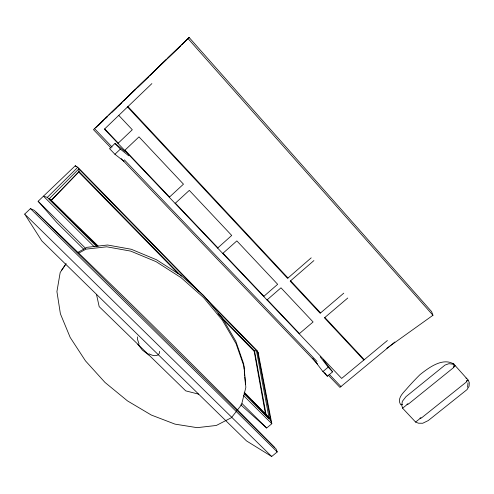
<?xml version="1.0" encoding="UTF-8"?>
<svg xmlns="http://www.w3.org/2000/svg" width="494" height="494" viewBox="0 0 494 494"><rect width="100%" height="100%" fill="white"/><g stroke="black" fill="none" stroke-linecap="round" stroke-linejoin="round"><path stroke-width="0.74" d="M467.966 382.856L467.59 387.284M466.799 380.436L466.75 381.708L421.394 418.01L419.937 418.134M402.647 404.679L400.653 404.728C396.781 398.288 403.067 393.082 406.895 388.605C411.07 383.795 415.442 379.151 419.974 374.68C428.73 367.721 442.871 357.014 454.079 364.226L453.881 367.357L408.396 404.067L406.957 404.222M137.647 336.883L137.369 338.927L139.061 344.102M159.581 351.345L159.29 353.358L158.265 354.816C155.32 356.724 151.677 355.192 148.867 353.778M61.441 270.446L66.14 263.549M65.764 264.296L60.194 272.46L56.921 291.577L60.398 313.795L70.191 337.451L85.462 360.861L105.018 382.461L127.471 400.887L151.306 415.04L175.012 424.13L197.131 427.662L216.329 425.464L231.445 417.683L241.517 404.747L245.851 387.401L244.061 366.647L236.113 343.762L222.362 320.217L203.59 297.616L180.983 277.591L156.085 261.666L130.7 251.113L106.729 246.809L86.005 249.137L78.744 253.156M51.061 200.533L79.046 171.616L78.805 168.899L48.98 199.026L97.404 246.154M51.012 200.626L79.046 171.616L181.329 276.121M94.255 246.802L43.447 196.174L47.325 197.378L77.793 167.262L257.386 350.987L258.189 352.778L271.817 423.735L266.674 428.014L240.751 404.833M95.521 127.94L107.692 116.152M108.803 115.083L189.159 37.507L431.595 311.621L432.966 315.271L386.814 348.289M98.8 124.988L103.234 120.697M105.45 118.548L107.667 116.405M111.545 112.644L117.09 107.278M118.202 106.204L121.524 102.987M124.297 100.301L135.387 89.568M137.604 87.419L148.688 76.687M150.355 75.076L166.984 58.977M168.096 57.903L180.291 46.096M182.508 43.947L189.159 37.507L181.409 44.973M166.466 59.36L93.471 129.644L111.039 148.015M167.571 58.292L180.304 46.035M151.886 83.597L104.444 129.138L341.669 378.423L387.376 340.533M24.7 214.106L30.443 208.61L34.234 210.314L276.047 448.935L277.239 451.93L271.694 456.493L246.506 440.914L41.823 240.899L24.7 214.106L271.694 456.493M83.597 249.093L56.773 222.516L38.124 201.268L75.279 165.743L77.793 167.262M125.507 151.893L114.985 143.451L109.538 148.638L114.929 154.27L123.945 161.334M117.986 143.371L132.293 129.749L118.776 115.38M114.929 154.27L120.369 149.102L128.718 155.783M124.698 150.417L138.987 136.869L183.472 184.163L169.269 197.26M175.123 203.411L189.313 190.369L231.717 235.453L217.626 248.068M222.751 253.465L236.836 240.899L277.665 284.309L263.685 296.474M311.201 257.843L287.582 278.369L127.526 106.982M267.001 299.957L280.975 287.823L313.085 321.971L299.197 333.79M313.918 260.573L290.194 281.16L320.174 313.264L343.762 293.17M265.482 414.213L254.163 351.246L256.423 350.549L269.211 418.714L244.289 393.107M347.764 298.024L324.441 317.84L363.85 360.033M322.915 371.574L328.17 367.178L332.623 371.846L327.368 376.224L322.915 371.574L312.659 358.113M394.867 341.99L339.946 387.395L328.238 375.144M402.598 408.192L401.764 405.352L402.314 401.387L405.988 396.657L445.001 365.072L448.898 363.701L452.782 364.134L455.252 365.69L468.102 380.04L469.3 382.572L469.102 386.215L467.052 389.587L428.236 420.573L422.734 423.253L418.48 423.21L415.602 422.067L402.598 408.192L407.982 403.845M453.461 367.141L455.252 365.69M415.602 422.067L420.968 417.77M466.311 381.473L468.102 380.04M77.181 252.761L87.03 247.315L107.569 245.012L131.318 249.279L156.475 259.745L181.15 275.547L203.553 295.412L222.164 317.84L235.799 341.206L243.684 363.917L244.141 369.259M198.662 394.163L185.744 390.865L99.177 306.632L96.472 294.307M452.708 363.615L454.079 364.226M148.922 355.032L142.439 350.147L137.82 344.232M465.941 378.083L466.873 378.521M266.785 415.825L269.026 417.739L244.172 392.187M36.037 212.099C116.769 289.342 196.445 367.69 274.615 447.521M98.238 246.123L49.412 198.588L65.257 214.396M30.443 208.61L277.239 451.93M38.124 201.268L85.604 248.377M242.017 403.555L266.674 428.014M243.412 395.422L271.817 423.735L270.545 420.042L257.386 350.987M69.629 218.756L70.722 219.849M80.009 229.117L81.102 230.204M251.545 400.294L269.026 417.739M59.749 209.345L60.842 210.438M47.325 197.378L96.404 246.339M244.135 393.699L270.545 420.042M78.805 168.899L198.829 291.651M207.98 301.007L256.423 350.549M75.279 165.743L76.36 166.842M257.115 351.679L258.189 352.778M217.94 313.523L254.546 350.919L266.223 415.343M78.657 171.992L178.254 273.719M221.862 318.26L254.163 351.246M94.515 128.638L112.076 147.021M124.321 159.834L317 361.497M329.239 374.31L340.953 386.567M121.154 158.586L317.593 364.01M104.703 128.891L118.245 143.124M124.951 150.176L169.522 197.026M175.376 203.176L217.873 247.846M223.004 253.237L263.932 296.258M267.248 299.741L299.444 333.58M114.985 143.451L120.369 149.102M127.958 106.562L288.008 278.005M290.614 280.796L320.594 312.906M324.861 317.481L364.263 359.694M187.924 38.47L432.966 315.271M323.218 359.62L332.623 371.846M320.198 356.798L328.17 367.178M324.564 372.55L327.368 376.224M244.277 370.784L244.672 375.36M244.802 376.885L245.456 384.517"/></g></svg>
